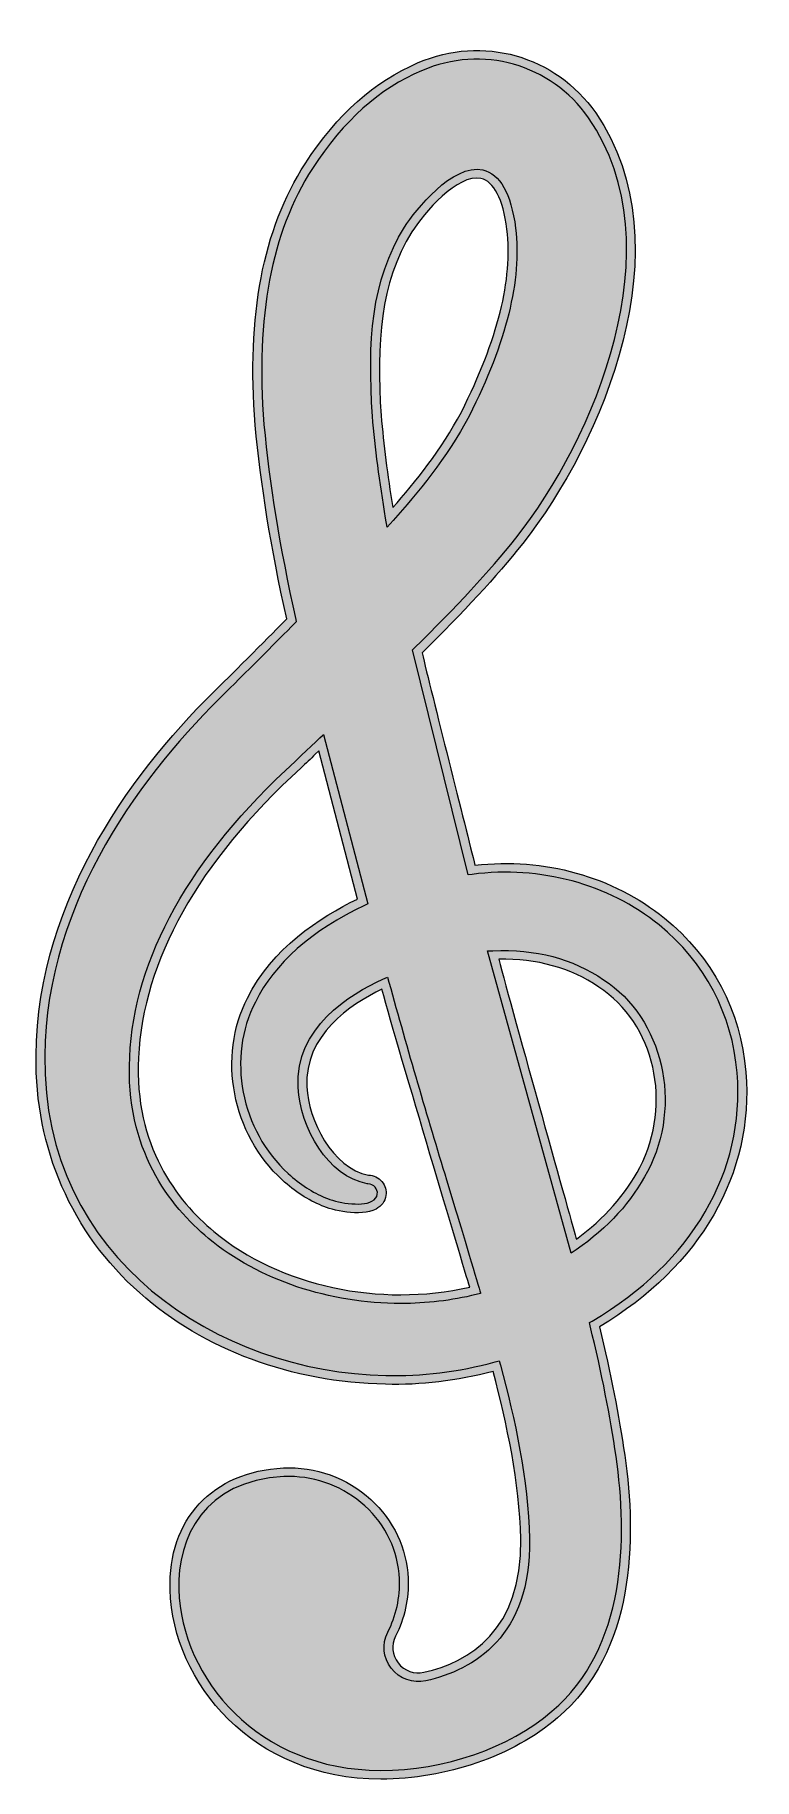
# Model space of a CAD drawing. Header units: inches. Extents: x 1.11 to 3.16, y -4.44 to 0.54.
import ezdxf

# ---------------------------------------------------------------- set-up
doc = ezdxf.new("R2010")
doc.units = ezdxf.units.IN
doc.header["$MEASUREMENT"] = 0
doc.layers.add('Design', color=7, linetype='Continuous', lineweight=0)

msp = doc.modelspace()

# ---------------------------------------------------------------- hatches: boundary and pattern name
at = {"layer": 'Design', "true_color": 0xf8e0c5, "transparency": 33554687}
h = msp.add_hatch(color=254, dxfattribs=at)
h.dxf.hatch_style = 2
edge = h.paths.add_edge_path()
edge.add_spline(control_points=[(3.1383, -2.4237), (3.1241, -2.2492), (3.0414, -2.0927), (2.9058, -1.9832), (2.7583, -1.8639), (2.5614, -1.809), (2.3638, -1.8318), (2.3395, -1.7333), (2.2388, -1.336), (2.2126, -1.2244), (2.3318, -1.1075), (2.4233, -1.0081), (2.5003, -0.9119), (2.7272, -0.6248), (2.9699, -0.0601), (2.709, 0.3193), (2.5943, 0.4833), (2.3855, 0.5424), (2.2015, 0.463), (2.0749, 0.409), (1.9721, 0.3171), (1.8779, 0.1739), (1.7572, -0.0147), (1.7106, -0.2591), (1.7355, -0.5735), (1.751, -0.7431), (1.7796, -0.9194), (1.8255, -1.1277), (1.8106, -1.1427), (1.6837, -1.2709), (1.6368, -1.3164), (1.3982, -1.5476), (1.1129, -1.9191), (1.1088, -2.3761), (1.1055, -2.6415), (1.2107, -2.8826), (1.4052, -3.0548), (1.5895, -3.2181), (1.8393, -3.3108), (2.1083, -3.3158), (2.2086, -3.3188), (2.3119, -3.3066), (2.4156, -3.2794), (2.4552, -3.4313), (2.4916, -3.5941), (2.4946, -3.7587), (2.4993, -4.0205), (2.3467, -4.1103), (2.2179, -4.1395), (2.19, -4.1459), (2.1618, -4.1355), (2.144, -4.1126), (2.1265, -4.09), (2.1237, -4.0616), (2.1365, -4.0366), (2.1626, -3.986), (2.1751, -3.9289), (2.1727, -3.8715), (2.1692, -3.7852), (2.1312, -3.7049), (2.0659, -3.6452), (1.9983, -3.5835), (1.9072, -3.5506), (1.816, -3.5552), (1.613, -3.5653), (1.4858, -3.7022), (1.4921, -3.9039), (1.5004, -4.1699), (1.7279, -4.445), (2.0942, -4.445), (2.2821, -4.445), (2.4712, -4.3796), (2.6, -4.27), (2.8217, -4.0825), (2.8267, -3.7579), (2.7919, -3.5186), (2.7757, -3.4057), (2.7521, -3.2857), (2.7197, -3.1519), (3.0092, -2.9784), (3.1619, -2.7134), (3.1383, -2.4237)], knot_values=[0, 0, 0, 0, 1, 1, 1, 2, 2, 2, 3, 3, 3, 4, 4, 4, 5, 5, 5, 6, 6, 6, 7, 7, 7, 8, 8, 8, 9, 9, 9, 10, 10, 10, 11, 11, 11, 12, 12, 12, 13, 13, 13, 14, 14, 14, 15, 15, 15, 16, 16, 16, 17, 17, 17, 18, 18, 18, 19, 19, 19, 20, 20, 20, 21, 21, 21, 22, 22, 22, 23, 23, 23, 24, 24, 24, 25, 25, 25, 26, 26, 26, 27, 27, 27, 27], degree=3, periodic=0)
edge = h.paths.add_edge_path()
edge.add_spline(control_points=[(2.8352, -2.6957), (2.7946, -2.7733), (2.7338, -2.8423), (2.6537, -2.9006), (2.6462, -2.8736), (2.4708, -2.2496), (2.4317, -2.1008), (2.5414, -2.0985), (2.6377, -2.1254), (2.7176, -2.1801), (2.8777, -2.2839), (2.9298, -2.5149), (2.8352, -2.6957)], knot_values=[0, 0, 0, 0, 1, 1, 1, 2, 2, 2, 3, 3, 3, 4, 4, 4, 4], degree=3, periodic=0)
edge = h.paths.add_edge_path()
edge.add_spline(control_points=[(1.6175, -2.8794), (1.5116, -2.7916), (1.3894, -2.6342), (1.4016, -2.3822), (1.4152, -2.1039), (1.5702, -1.8249), (1.8665, -1.5533), (1.8803, -1.5406), (1.8938, -1.5276), (1.9073, -1.5146), (1.9073, -1.5146), (1.9172, -1.505), (1.9172, -1.505), (1.9172, -1.505), (2.0279, -1.9285), (2.0279, -1.9285), (1.9203, -1.9804), (1.7819, -2.0708), (1.7135, -2.2118), (1.6267, -2.3783), (1.6694, -2.6018), (1.8128, -2.7316), (1.8487, -2.7649), (1.8871, -2.7898), (1.9263, -2.8054), (1.9535, -2.818), (2.0365, -2.8384), (2.0809, -2.8149), (2.0966, -2.8065), (2.1064, -2.7932), (2.1092, -2.7761), (2.1112, -2.7617), (2.1071, -2.7477), (2.0976, -2.7365), (2.0881, -2.7253), (2.0742, -2.7185), (2.0594, -2.7178), (1.9553, -2.6992), (1.8868, -2.5589), (1.8835, -2.4659), (1.8745, -2.3184), (2.0079, -2.2294), (2.0975, -2.1866), (2.1502, -2.3773), (2.328, -2.9679), (2.3487, -3.0382), (2.0911, -3.097), (1.8054, -3.0352), (1.6175, -2.8794)], knot_values=[0, 0, 0, 0, 1, 1, 1, 2, 2, 2, 3, 3, 3, 4, 4, 4, 5, 5, 5, 6, 6, 6, 7, 7, 7, 8, 8, 8, 9, 9, 9, 10, 10, 10, 11, 11, 11, 12, 12, 12, 13, 13, 13, 14, 14, 14, 15, 15, 15, 16, 16, 16, 16], degree=3, periodic=0)
edge = h.paths.add_edge_path()
edge.add_spline(control_points=[(2.1837, -0.0206), (2.2176, 0.0332), (2.3141, 0.1463), (2.381, 0.1317), (2.4179, 0.1237), (2.4436, 0.0734), (2.4553, -0.0135), (2.4721, -0.1573), (2.4294, -0.3284), (2.3248, -0.5362), (2.2682, -0.6434), (2.1925, -0.737), (2.1288, -0.8094), (2.1137, -0.7157), (2.1027, -0.6292), (2.0954, -0.546), (2.082, -0.3379), (2.0919, -0.169), (2.1837, -0.0206)], knot_values=[0, 0, 0, 0, 1, 1, 1, 2, 2, 2, 3, 3, 3, 4, 4, 4, 5, 5, 5, 6, 6, 6, 6], degree=3, periodic=0)
at = {"layer": 'Design', "true_color": 0x333333, "transparency": 33554687}
h = msp.add_hatch(color=250, dxfattribs=at)
h.dxf.hatch_style = 2
edge = h.paths.add_edge_path()
edge.add_spline(control_points=[(2.699, -3.1351), (2.699, -3.1351), (2.691, -3.1398), (2.691, -3.1398), (2.691, -3.1398), (2.6932, -3.1489), (2.6932, -3.1489), (2.7266, -3.2855), (2.7507, -3.4076), (2.7671, -3.5222), (2.8011, -3.7552), (2.7968, -4.0708), (2.5838, -4.251), (2.4594, -4.3568), (2.2764, -4.42), (2.0942, -4.42), (1.7431, -4.42), (1.5251, -4.1572), (1.5171, -3.9031), (1.5125, -3.7544), (1.5889, -3.5915), (1.8172, -3.5801), (1.8224, -3.5799), (1.8276, -3.5798), (1.8327, -3.5798), (1.912, -3.5798), (1.9901, -3.6099), (2.049, -3.6637), (2.1094, -3.7188), (2.1445, -3.793), (2.1478, -3.8725), (2.15, -3.9256), (2.1384, -3.9784), (2.1143, -4.0252), (2.0972, -4.0585), (2.101, -4.0978), (2.1243, -4.1279), (2.148, -4.1586), (2.186, -4.1724), (2.2234, -4.1639), (2.3613, -4.1326), (2.5246, -4.0368), (2.5195, -3.7582), (2.5164, -3.5866), (2.4779, -3.4178), (2.4366, -3.2609), (2.4366, -3.2609), (2.4334, -3.2486), (2.4334, -3.2486), (2.4334, -3.2486), (2.4213, -3.252), (2.4213, -3.252), (2.3158, -3.2808), (2.2108, -3.2939), (2.1089, -3.2908), (1.6308, -3.2819), (1.1265, -2.9584), (1.1338, -2.3764), (1.1378, -1.9279), (1.419, -1.5622), (1.6542, -1.3344), (1.7013, -1.2887), (1.8528, -1.1356), (1.8528, -1.1356), (1.8528, -1.1356), (1.8514, -1.1289), (1.8514, -1.1289), (1.8049, -0.9188), (1.7759, -0.7415), (1.7604, -0.5714), (1.736, -0.2628), (1.7813, -0.0234), (1.8989, 0.1603), (1.9901, 0.2991), (2.0894, 0.388), (2.2113, 0.44), (2.3845, 0.5147), (2.5807, 0.4592), (2.6885, 0.3051), (2.9417, -0.0631), (2.703, -0.6152), (2.4808, -0.8963), (2.4034, -0.993), (2.311, -1.0931), (2.1901, -1.2114), (2.1901, -1.2114), (2.1851, -1.2164), (2.1851, -1.2164), (2.1851, -1.2164), (2.3448, -1.8593), (2.3448, -1.8593), (2.3448, -1.8593), (2.3559, -1.8579), (2.3559, -1.8579), (2.5504, -1.8327), (2.7451, -1.8854), (2.8901, -2.0026), (3.0203, -2.1078), (3.0996, -2.2581), (3.1134, -2.4258), (3.1361, -2.7082), (2.9851, -2.9667), (2.699, -3.1351)], knot_values=[0, 0, 0, 0, 1, 1, 1, 2, 2, 2, 3, 3, 3, 4, 4, 4, 5, 5, 5, 6, 6, 6, 7, 7, 7, 8, 8, 8, 9, 9, 9, 10, 10, 10, 11, 11, 11, 12, 12, 12, 13, 13, 13, 14, 14, 14, 15, 15, 15, 16, 16, 16, 17, 17, 17, 18, 18, 18, 19, 19, 19, 20, 20, 20, 21, 21, 21, 22, 22, 22, 23, 23, 23, 24, 24, 24, 25, 25, 25, 26, 26, 26, 27, 27, 27, 28, 28, 28, 29, 29, 29, 30, 30, 30, 31, 31, 31, 32, 32, 32, 33, 33, 33, 34, 34, 34, 34], degree=3, periodic=0)
edge = h.paths.add_edge_path()
edge.add_spline(control_points=[(3.1383, -2.4237), (3.1241, -2.2492), (3.0414, -2.0927), (2.9058, -1.9832), (2.7583, -1.8639), (2.5614, -1.809), (2.3638, -1.8318), (2.3395, -1.7333), (2.2388, -1.336), (2.2126, -1.2244), (2.3318, -1.1075), (2.4233, -1.0081), (2.5003, -0.9119), (2.7272, -0.6248), (2.9699, -0.0601), (2.709, 0.3193), (2.5943, 0.4833), (2.3855, 0.5424), (2.2015, 0.463), (2.0749, 0.409), (1.9721, 0.3171), (1.8779, 0.1739), (1.7572, -0.0147), (1.7106, -0.2591), (1.7355, -0.5735), (1.751, -0.7431), (1.7796, -0.9194), (1.8255, -1.1277), (1.8106, -1.1427), (1.6837, -1.2709), (1.6368, -1.3164), (1.3982, -1.5476), (1.1129, -1.9191), (1.1088, -2.3761), (1.1055, -2.6415), (1.2107, -2.8826), (1.4052, -3.0548), (1.5895, -3.2181), (1.8393, -3.3108), (2.1083, -3.3158), (2.2086, -3.3188), (2.3119, -3.3066), (2.4156, -3.2794), (2.4552, -3.4313), (2.4916, -3.5941), (2.4946, -3.7587), (2.4993, -4.0205), (2.3467, -4.1103), (2.2179, -4.1395), (2.19, -4.1459), (2.1618, -4.1355), (2.144, -4.1126), (2.1265, -4.09), (2.1237, -4.0616), (2.1365, -4.0366), (2.1626, -3.986), (2.1751, -3.9289), (2.1727, -3.8715), (2.1692, -3.7852), (2.1312, -3.7049), (2.0659, -3.6452), (1.9983, -3.5835), (1.9072, -3.5506), (1.816, -3.5552), (1.613, -3.5653), (1.4858, -3.7022), (1.4921, -3.9039), (1.5004, -4.1699), (1.7279, -4.445), (2.0942, -4.445), (2.2821, -4.445), (2.4712, -4.3796), (2.6, -4.27), (2.8217, -4.0825), (2.8267, -3.7579), (2.7919, -3.5186), (2.7757, -3.4057), (2.7521, -3.2857), (2.7197, -3.1519), (3.0092, -2.9784), (3.1619, -2.7134), (3.1383, -2.4237)], knot_values=[0, 0, 0, 0, 1, 1, 1, 2, 2, 2, 3, 3, 3, 4, 4, 4, 5, 5, 5, 6, 6, 6, 7, 7, 7, 8, 8, 8, 9, 9, 9, 10, 10, 10, 11, 11, 11, 12, 12, 12, 13, 13, 13, 14, 14, 14, 15, 15, 15, 16, 16, 16, 17, 17, 17, 18, 18, 18, 19, 19, 19, 20, 20, 20, 21, 21, 21, 22, 22, 22, 23, 23, 23, 24, 24, 24, 25, 25, 25, 26, 26, 26, 27, 27, 27, 27], degree=3, periodic=0)
edge = h.paths.add_edge_path()
edge.add_spline(control_points=[(2.8352, -2.6957), (2.7946, -2.7733), (2.7338, -2.8423), (2.6537, -2.9006), (2.6462, -2.8736), (2.4708, -2.2496), (2.4317, -2.1008), (2.5414, -2.0985), (2.6377, -2.1254), (2.7176, -2.1801), (2.8777, -2.2839), (2.9298, -2.5149), (2.8352, -2.6957)], knot_values=[0, 0, 0, 0, 1, 1, 1, 2, 2, 2, 3, 3, 3, 4, 4, 4, 4], degree=3, periodic=0)
edge = h.paths.add_edge_path()
edge.add_spline(control_points=[(2.7315, -2.1593), (2.6435, -2.099), (2.5371, -2.0711), (2.4151, -2.0763), (2.4151, -2.0763), (2.3997, -2.077), (2.3997, -2.077), (2.3997, -2.077), (2.6391, -2.9414), (2.6391, -2.9414), (2.6391, -2.9414), (2.6536, -2.9314), (2.6536, -2.9314), (2.7442, -2.8686), (2.8127, -2.7933), (2.8573, -2.7073), (2.9584, -2.5157), (2.9018, -2.2698), (2.7315, -2.1593)], knot_values=[0, 0, 0, 0, 1, 1, 1, 2, 2, 2, 3, 3, 3, 4, 4, 4, 5, 5, 5, 6, 6, 6, 6], degree=3, periodic=0)
edge = h.paths.add_edge_path()
edge.add_spline(control_points=[(1.6175, -2.8794), (1.5116, -2.7916), (1.3894, -2.6342), (1.4016, -2.3822), (1.4152, -2.1039), (1.5702, -1.8249), (1.8665, -1.5533), (1.8803, -1.5406), (1.8938, -1.5276), (1.9073, -1.5146), (1.9073, -1.5146), (1.9172, -1.505), (1.9172, -1.505), (1.9172, -1.505), (2.0279, -1.9285), (2.0279, -1.9285), (1.9203, -1.9804), (1.7819, -2.0708), (1.7135, -2.2118), (1.6267, -2.3783), (1.6694, -2.6018), (1.8128, -2.7316), (1.8487, -2.7649), (1.8871, -2.7898), (1.9263, -2.8054), (1.9535, -2.818), (2.0365, -2.8384), (2.0809, -2.8149), (2.0966, -2.8065), (2.1064, -2.7932), (2.1092, -2.7761), (2.1112, -2.7617), (2.1071, -2.7477), (2.0976, -2.7365), (2.0881, -2.7253), (2.0742, -2.7185), (2.0594, -2.7178), (1.9553, -2.6992), (1.8868, -2.5589), (1.8835, -2.4659), (1.8745, -2.3184), (2.0079, -2.2294), (2.0975, -2.1866), (2.1502, -2.3773), (2.328, -2.9679), (2.3487, -3.0382), (2.0911, -3.097), (1.8054, -3.0352), (1.6175, -2.8794)], knot_values=[0, 0, 0, 0, 1, 1, 1, 2, 2, 2, 3, 3, 3, 4, 4, 4, 5, 5, 5, 6, 6, 6, 7, 7, 7, 8, 8, 8, 9, 9, 9, 10, 10, 10, 11, 11, 11, 12, 12, 12, 13, 13, 13, 14, 14, 14, 15, 15, 15, 16, 16, 16, 16], degree=3, periodic=0)
edge = h.paths.add_edge_path()
edge.add_spline(control_points=[(2.3093, -2.8196), (2.3093, -2.8196), (2.2827, -2.7316), (2.2827, -2.7316), (2.2271, -2.5515), (2.1716, -2.3611), (2.1177, -2.1658), (2.1177, -2.1658), (2.1138, -2.1517), (2.1138, -2.1517), (2.1138, -2.1517), (2.1005, -2.1577), (2.1005, -2.1577), (2.0057, -2.2004), (1.8482, -2.2975), (1.8585, -2.4671), (1.8626, -2.582), (1.9447, -2.7234), (2.0559, -2.7426), (2.0559, -2.7426), (2.0577, -2.7428), (2.0577, -2.7428), (2.0658, -2.743), (2.0734, -2.7466), (2.0786, -2.7527), (2.0833, -2.7583), (2.0854, -2.7654), (2.0845, -2.7724), (2.083, -2.7816), (2.0781, -2.7881), (2.0692, -2.7928), (2.0373, -2.8097), (1.9653, -2.7959), (1.9362, -2.7825), (1.8993, -2.7678), (1.8635, -2.7445), (1.8297, -2.7132), (1.6944, -2.5906), (1.654, -2.3801), (1.7358, -2.223), (1.7884, -2.1147), (1.8993, -2.0165), (2.0479, -1.9467), (2.0479, -1.9467), (2.0573, -1.9423), (2.0573, -1.9423), (2.0573, -1.9423), (1.9307, -1.4577), (1.9307, -1.4577), (1.9307, -1.4577), (1.8632, -1.5223), (1.8496, -1.5348), (1.5483, -1.8111), (1.3892, -2.0957), (1.3767, -2.3809), (1.3627, -2.6432), (1.4912, -2.8072), (1.6015, -2.8987), (1.7467, -3.0191), (1.9484, -3.085), (2.152, -3.085), (2.2243, -3.085), (2.2969, -3.0767), (2.3674, -3.0595), (2.3674, -3.0595), (2.38, -3.0564), (2.38, -3.0564), (2.38, -3.0564), (2.3316, -2.8932), (2.3093, -2.8196)], knot_values=[0, 0, 0, 0, 1, 1, 1, 2, 2, 2, 3, 3, 3, 4, 4, 4, 5, 5, 5, 6, 6, 6, 7, 7, 7, 8, 8, 8, 9, 9, 9, 10, 10, 10, 11, 11, 11, 12, 12, 12, 13, 13, 13, 14, 14, 14, 15, 15, 15, 16, 16, 16, 17, 17, 17, 18, 18, 18, 19, 19, 19, 20, 20, 20, 21, 21, 21, 22, 22, 22, 23, 23, 23, 23], degree=3, periodic=0)
edge = h.paths.add_edge_path()
edge.add_spline(control_points=[(2.1837, -0.0206), (2.2176, 0.0332), (2.3141, 0.1463), (2.381, 0.1317), (2.4179, 0.1237), (2.4436, 0.0734), (2.4553, -0.0135), (2.4721, -0.1573), (2.4294, -0.3284), (2.3248, -0.5362), (2.2682, -0.6434), (2.1925, -0.737), (2.1288, -0.8094), (2.1137, -0.7157), (2.1027, -0.6292), (2.0954, -0.546), (2.082, -0.3379), (2.0919, -0.169), (2.1837, -0.0206)], knot_values=[0, 0, 0, 0, 1, 1, 1, 2, 2, 2, 3, 3, 3, 4, 4, 4, 5, 5, 5, 6, 6, 6, 6], degree=3, periodic=0)
edge = h.paths.add_edge_path()
edge.add_spline(control_points=[(2.1084, -0.8395), (2.1084, -0.8395), (2.1127, -0.8652), (2.1127, -0.8652), (2.1127, -0.8652), (2.1301, -0.8457), (2.1301, -0.8457), (2.1978, -0.7698), (2.2837, -0.6674), (2.3471, -0.5477), (2.454, -0.3351), (2.4975, -0.1594), (2.4801, -0.0103), (2.4666, 0.0895), (2.4351, 0.1455), (2.3863, 0.1562), (2.2998, 0.1751), (2.1929, 0.0412), (2.1625, -0.0073), (2.0666, -0.1609), (2.0567, -0.3347), (2.0705, -0.5479), (2.0786, -0.6396), (2.091, -0.735), (2.1084, -0.8395)], knot_values=[0, 0, 0, 0, 1, 1, 1, 2, 2, 2, 3, 3, 3, 4, 4, 4, 5, 5, 5, 6, 6, 6, 7, 7, 7, 8, 8, 8, 8], degree=3, periodic=0)

# ---------------------------------------------------------------- linework, layer by layer
at = {"layer": 'Design'}
for points, knots in [([(3.1383, -2.4237), (3.1241, -2.2492), (3.0414, -2.0927), (2.9058, -1.9832), (2.7583, -1.8639), (2.5614, -1.809), (2.3638, -1.8318), (2.3395, -1.7333), (2.2388, -1.336), (2.2126, -1.2244), (2.3318, -1.1075), (2.4233, -1.0081), (2.5003, -0.9119), (2.7272, -0.6248), (2.9699, -0.0601), (2.709, 0.3193), (2.5943, 0.4833), (2.3855, 0.5424), (2.2015, 0.463), (2.0749, 0.409), (1.9721, 0.3171), (1.8779, 0.1739), (1.7572, -0.0147), (1.7106, -0.2591), (1.7355, -0.5735), (1.751, -0.7431), (1.7796, -0.9194), (1.8255, -1.1277), (1.8106, -1.1427), (1.6837, -1.2709), (1.6368, -1.3164), (1.3982, -1.5476), (1.1129, -1.9191), (1.1088, -2.3761), (1.1055, -2.6415), (1.2107, -2.8826), (1.4052, -3.0548), (1.5895, -3.2181), (1.8393, -3.3108), (2.1083, -3.3158), (2.2086, -3.3188), (2.3119, -3.3066), (2.4156, -3.2794), (2.4552, -3.4313), (2.4916, -3.5941), (2.4946, -3.7587), (2.4993, -4.0205), (2.3467, -4.1103), (2.2179, -4.1395), (2.19, -4.1459), (2.1618, -4.1355), (2.144, -4.1126), (2.1265, -4.09), (2.1237, -4.0616), (2.1365, -4.0366), (2.1626, -3.986), (2.1751, -3.9289), (2.1727, -3.8715), (2.1692, -3.7852), (2.1312, -3.7049), (2.0659, -3.6452), (1.9983, -3.5835), (1.9072, -3.5506), (1.816, -3.5552), (1.613, -3.5653), (1.4858, -3.7022), (1.4921, -3.9039), (1.5004, -4.1699), (1.7279, -4.445), (2.0942, -4.445), (2.2821, -4.445), (2.4712, -4.3796), (2.6, -4.27), (2.8217, -4.0825), (2.8267, -3.7579), (2.7919, -3.5186), (2.7757, -3.4057), (2.7521, -3.2857), (2.7197, -3.1519), (3.0092, -2.9784), (3.1619, -2.7134), (3.1383, -2.4237)], [0, 0, 0, 0, 1, 1, 1, 2, 2, 2, 3, 3, 3, 4, 4, 4, 5, 5, 5, 6, 6, 6, 7, 7, 7, 8, 8, 8, 9, 9, 9, 10, 10, 10, 11, 11, 11, 12, 12, 12, 13, 13, 13, 14, 14, 14, 15, 15, 15, 16, 16, 16, 17, 17, 17, 18, 18, 18, 19, 19, 19, 20, 20, 20, 21, 21, 21, 22, 22, 22, 23, 23, 23, 24, 24, 24, 25, 25, 25, 26, 26, 26, 27, 27, 27, 27]), ([(3.1383, -2.4237), (3.1241, -2.2492), (3.0414, -2.0927), (2.9058, -1.9832), (2.7583, -1.8639), (2.5614, -1.809), (2.3638, -1.8318), (2.3395, -1.7333), (2.2388, -1.336), (2.2126, -1.2244), (2.3318, -1.1075), (2.4233, -1.0081), (2.5003, -0.9119), (2.7272, -0.6248), (2.9699, -0.0601), (2.709, 0.3193), (2.5943, 0.4833), (2.3855, 0.5424), (2.2015, 0.463), (2.0749, 0.409), (1.9721, 0.3171), (1.8779, 0.1739), (1.7572, -0.0147), (1.7106, -0.2591), (1.7355, -0.5735), (1.751, -0.7431), (1.7796, -0.9194), (1.8255, -1.1277), (1.8106, -1.1427), (1.6837, -1.2709), (1.6368, -1.3164), (1.3982, -1.5476), (1.1129, -1.9191), (1.1088, -2.3761), (1.1055, -2.6415), (1.2107, -2.8826), (1.4052, -3.0548), (1.5895, -3.2181), (1.8393, -3.3108), (2.1083, -3.3158), (2.2086, -3.3188), (2.3119, -3.3066), (2.4156, -3.2794), (2.4552, -3.4313), (2.4916, -3.5941), (2.4946, -3.7587), (2.4993, -4.0205), (2.3467, -4.1103), (2.2179, -4.1395), (2.19, -4.1459), (2.1618, -4.1355), (2.144, -4.1126), (2.1265, -4.09), (2.1237, -4.0616), (2.1365, -4.0366), (2.1626, -3.986), (2.1751, -3.9289), (2.1727, -3.8715), (2.1692, -3.7852), (2.1312, -3.7049), (2.0659, -3.6452), (1.9983, -3.5835), (1.9072, -3.5506), (1.816, -3.5552), (1.613, -3.5653), (1.4858, -3.7022), (1.4921, -3.9039), (1.5004, -4.1699), (1.7279, -4.445), (2.0942, -4.445), (2.2821, -4.445), (2.4712, -4.3796), (2.6, -4.27), (2.8217, -4.0825), (2.8267, -3.7579), (2.7919, -3.5186), (2.7757, -3.4057), (2.7521, -3.2857), (2.7197, -3.1519), (3.0092, -2.9784), (3.1619, -2.7134), (3.1383, -2.4237)], [0, 0, 0, 0, 1, 1, 1, 2, 2, 2, 3, 3, 3, 4, 4, 4, 5, 5, 5, 6, 6, 6, 7, 7, 7, 8, 8, 8, 9, 9, 9, 10, 10, 10, 11, 11, 11, 12, 12, 12, 13, 13, 13, 14, 14, 14, 15, 15, 15, 16, 16, 16, 17, 17, 17, 18, 18, 18, 19, 19, 19, 20, 20, 20, 21, 21, 21, 22, 22, 22, 23, 23, 23, 24, 24, 24, 25, 25, 25, 26, 26, 26, 27, 27, 27, 27]), ([(2.699, -3.1351), (2.699, -3.1351), (2.691, -3.1398), (2.691, -3.1398), (2.691, -3.1398), (2.6932, -3.1489), (2.6932, -3.1489), (2.7266, -3.2855), (2.7507, -3.4076), (2.7671, -3.5222), (2.8011, -3.7552), (2.7968, -4.0708), (2.5838, -4.251), (2.4594, -4.3568), (2.2764, -4.42), (2.0942, -4.42), (1.7431, -4.42), (1.5251, -4.1572), (1.5171, -3.9031), (1.5125, -3.7544), (1.5889, -3.5915), (1.8172, -3.5801), (1.8224, -3.5799), (1.8276, -3.5798), (1.8327, -3.5798), (1.912, -3.5798), (1.9901, -3.6099), (2.049, -3.6637), (2.1094, -3.7188), (2.1445, -3.793), (2.1478, -3.8725), (2.15, -3.9256), (2.1384, -3.9784), (2.1143, -4.0252), (2.0972, -4.0585), (2.101, -4.0978), (2.1243, -4.1279), (2.148, -4.1586), (2.186, -4.1724), (2.2234, -4.1639), (2.3613, -4.1326), (2.5246, -4.0368), (2.5195, -3.7582), (2.5164, -3.5866), (2.4779, -3.4178), (2.4366, -3.2609), (2.4366, -3.2609), (2.4334, -3.2486), (2.4334, -3.2486), (2.4334, -3.2486), (2.4213, -3.252), (2.4213, -3.252), (2.3158, -3.2808), (2.2108, -3.2939), (2.1089, -3.2908), (1.6308, -3.2819), (1.1265, -2.9584), (1.1338, -2.3764), (1.1378, -1.9279), (1.419, -1.5622), (1.6542, -1.3344), (1.7013, -1.2887), (1.8528, -1.1356), (1.8528, -1.1356), (1.8528, -1.1356), (1.8514, -1.1289), (1.8514, -1.1289), (1.8049, -0.9188), (1.7759, -0.7415), (1.7604, -0.5714), (1.736, -0.2628), (1.7813, -0.0234), (1.8989, 0.1603), (1.9901, 0.2991), (2.0894, 0.388), (2.2113, 0.44), (2.3845, 0.5147), (2.5807, 0.4592), (2.6885, 0.3051), (2.9417, -0.0631), (2.703, -0.6152), (2.4808, -0.8963), (2.4034, -0.993), (2.311, -1.0931), (2.1901, -1.2114), (2.1901, -1.2114), (2.1851, -1.2164), (2.1851, -1.2164), (2.1851, -1.2164), (2.3448, -1.8593), (2.3448, -1.8593), (2.3448, -1.8593), (2.3559, -1.8579), (2.3559, -1.8579), (2.5504, -1.8327), (2.7451, -1.8854), (2.8901, -2.0026), (3.0203, -2.1078), (3.0996, -2.2581), (3.1134, -2.4258), (3.1361, -2.7082), (2.9851, -2.9667), (2.699, -3.1351)], [0, 0, 0, 0, 1, 1, 1, 2, 2, 2, 3, 3, 3, 4, 4, 4, 5, 5, 5, 6, 6, 6, 7, 7, 7, 8, 8, 8, 9, 9, 9, 10, 10, 10, 11, 11, 11, 12, 12, 12, 13, 13, 13, 14, 14, 14, 15, 15, 15, 16, 16, 16, 17, 17, 17, 18, 18, 18, 19, 19, 19, 20, 20, 20, 21, 21, 21, 22, 22, 22, 23, 23, 23, 24, 24, 24, 25, 25, 25, 26, 26, 26, 27, 27, 27, 28, 28, 28, 29, 29, 29, 30, 30, 30, 31, 31, 31, 32, 32, 32, 33, 33, 33, 34, 34, 34, 34]), ([(2.1084, -0.8395), (2.1084, -0.8395), (2.1127, -0.8652), (2.1127, -0.8652), (2.1127, -0.8652), (2.1301, -0.8457), (2.1301, -0.8457), (2.1978, -0.7698), (2.2837, -0.6674), (2.3471, -0.5477), (2.454, -0.3351), (2.4975, -0.1594), (2.4801, -0.0103), (2.4666, 0.0895), (2.4351, 0.1455), (2.3863, 0.1562), (2.2998, 0.1751), (2.1929, 0.0412), (2.1625, -0.0073), (2.0666, -0.1609), (2.0567, -0.3347), (2.0705, -0.5479), (2.0786, -0.6396), (2.091, -0.735), (2.1084, -0.8395)], [0, 0, 0, 0, 1, 1, 1, 2, 2, 2, 3, 3, 3, 4, 4, 4, 5, 5, 5, 6, 6, 6, 7, 7, 7, 8, 8, 8, 8]), ([(2.1837, -0.0206), (2.2176, 0.0332), (2.3141, 0.1463), (2.381, 0.1317), (2.4179, 0.1237), (2.4436, 0.0734), (2.4553, -0.0135), (2.4721, -0.1573), (2.4294, -0.3284), (2.3248, -0.5362), (2.2682, -0.6434), (2.1925, -0.737), (2.1288, -0.8094), (2.1137, -0.7157), (2.1027, -0.6292), (2.0954, -0.546), (2.082, -0.3379), (2.0919, -0.169), (2.1837, -0.0206)], [0, 0, 0, 0, 1, 1, 1, 2, 2, 2, 3, 3, 3, 4, 4, 4, 5, 5, 5, 6, 6, 6, 6]), ([(2.1837, -0.0206), (2.2176, 0.0332), (2.3141, 0.1463), (2.381, 0.1317), (2.4179, 0.1237), (2.4436, 0.0734), (2.4553, -0.0135), (2.4721, -0.1573), (2.4294, -0.3284), (2.3248, -0.5362), (2.2682, -0.6434), (2.1925, -0.737), (2.1288, -0.8094), (2.1137, -0.7157), (2.1027, -0.6292), (2.0954, -0.546), (2.082, -0.3379), (2.0919, -0.169), (2.1837, -0.0206)], [0, 0, 0, 0, 1, 1, 1, 2, 2, 2, 3, 3, 3, 4, 4, 4, 5, 5, 5, 6, 6, 6, 6]), ([(2.3093, -2.8196), (2.3093, -2.8196), (2.2827, -2.7316), (2.2827, -2.7316), (2.2271, -2.5515), (2.1716, -2.3611), (2.1177, -2.1658), (2.1177, -2.1658), (2.1138, -2.1517), (2.1138, -2.1517), (2.1138, -2.1517), (2.1005, -2.1577), (2.1005, -2.1577), (2.0057, -2.2004), (1.8482, -2.2975), (1.8585, -2.4671), (1.8626, -2.582), (1.9447, -2.7234), (2.0559, -2.7426), (2.0559, -2.7426), (2.0577, -2.7428), (2.0577, -2.7428), (2.0658, -2.743), (2.0734, -2.7466), (2.0786, -2.7527), (2.0833, -2.7583), (2.0854, -2.7654), (2.0845, -2.7724), (2.083, -2.7816), (2.0781, -2.7881), (2.0692, -2.7928), (2.0373, -2.8097), (1.9653, -2.7959), (1.9362, -2.7825), (1.8993, -2.7678), (1.8635, -2.7445), (1.8297, -2.7132), (1.6944, -2.5906), (1.654, -2.3801), (1.7358, -2.223), (1.7884, -2.1147), (1.8993, -2.0165), (2.0479, -1.9467), (2.0479, -1.9467), (2.0573, -1.9423), (2.0573, -1.9423), (2.0573, -1.9423), (1.9307, -1.4577), (1.9307, -1.4577), (1.9307, -1.4577), (1.8632, -1.5223), (1.8496, -1.5348), (1.5483, -1.8111), (1.3892, -2.0957), (1.3767, -2.3809), (1.3627, -2.6432), (1.4912, -2.8072), (1.6015, -2.8987), (1.7467, -3.0191), (1.9484, -3.085), (2.152, -3.085), (2.2243, -3.085), (2.2969, -3.0767), (2.3674, -3.0595), (2.3674, -3.0595), (2.38, -3.0564), (2.38, -3.0564), (2.38, -3.0564), (2.3316, -2.8932), (2.3093, -2.8196)], [0, 0, 0, 0, 1, 1, 1, 2, 2, 2, 3, 3, 3, 4, 4, 4, 5, 5, 5, 6, 6, 6, 7, 7, 7, 8, 8, 8, 9, 9, 9, 10, 10, 10, 11, 11, 11, 12, 12, 12, 13, 13, 13, 14, 14, 14, 15, 15, 15, 16, 16, 16, 17, 17, 17, 18, 18, 18, 19, 19, 19, 20, 20, 20, 21, 21, 21, 22, 22, 22, 23, 23, 23, 23]), ([(1.6175, -2.8794), (1.5116, -2.7916), (1.3894, -2.6342), (1.4016, -2.3822), (1.4152, -2.1039), (1.5702, -1.8249), (1.8665, -1.5533), (1.8803, -1.5406), (1.8938, -1.5276), (1.9073, -1.5146), (1.9073, -1.5146), (1.9172, -1.505), (1.9172, -1.505), (1.9172, -1.505), (2.0279, -1.9285), (2.0279, -1.9285), (1.9203, -1.9804), (1.7819, -2.0708), (1.7135, -2.2118), (1.6267, -2.3783), (1.6694, -2.6018), (1.8128, -2.7316), (1.8487, -2.7649), (1.8871, -2.7898), (1.9263, -2.8054), (1.9535, -2.818), (2.0365, -2.8384), (2.0809, -2.8149), (2.0966, -2.8065), (2.1064, -2.7932), (2.1092, -2.7761), (2.1112, -2.7617), (2.1071, -2.7477), (2.0976, -2.7365), (2.0881, -2.7253), (2.0742, -2.7185), (2.0594, -2.7178), (1.9553, -2.6992), (1.8868, -2.5589), (1.8835, -2.4659), (1.8745, -2.3184), (2.0079, -2.2294), (2.0975, -2.1866), (2.1502, -2.3773), (2.328, -2.9679), (2.3487, -3.0382), (2.0911, -3.097), (1.8054, -3.0352), (1.6175, -2.8794)], [0, 0, 0, 0, 1, 1, 1, 2, 2, 2, 3, 3, 3, 4, 4, 4, 5, 5, 5, 6, 6, 6, 7, 7, 7, 8, 8, 8, 9, 9, 9, 10, 10, 10, 11, 11, 11, 12, 12, 12, 13, 13, 13, 14, 14, 14, 15, 15, 15, 16, 16, 16, 16]), ([(1.6175, -2.8794), (1.5116, -2.7916), (1.3894, -2.6342), (1.4016, -2.3822), (1.4152, -2.1039), (1.5702, -1.8249), (1.8665, -1.5533), (1.8803, -1.5406), (1.8938, -1.5276), (1.9073, -1.5146), (1.9073, -1.5146), (1.9172, -1.505), (1.9172, -1.505), (1.9172, -1.505), (2.0279, -1.9285), (2.0279, -1.9285), (1.9203, -1.9804), (1.7819, -2.0708), (1.7135, -2.2118), (1.6267, -2.3783), (1.6694, -2.6018), (1.8128, -2.7316), (1.8487, -2.7649), (1.8871, -2.7898), (1.9263, -2.8054), (1.9535, -2.818), (2.0365, -2.8384), (2.0809, -2.8149), (2.0966, -2.8065), (2.1064, -2.7932), (2.1092, -2.7761), (2.1112, -2.7617), (2.1071, -2.7477), (2.0976, -2.7365), (2.0881, -2.7253), (2.0742, -2.7185), (2.0594, -2.7178), (1.9553, -2.6992), (1.8868, -2.5589), (1.8835, -2.4659), (1.8745, -2.3184), (2.0079, -2.2294), (2.0975, -2.1866), (2.1502, -2.3773), (2.328, -2.9679), (2.3487, -3.0382), (2.0911, -3.097), (1.8054, -3.0352), (1.6175, -2.8794)], [0, 0, 0, 0, 1, 1, 1, 2, 2, 2, 3, 3, 3, 4, 4, 4, 5, 5, 5, 6, 6, 6, 7, 7, 7, 8, 8, 8, 9, 9, 9, 10, 10, 10, 11, 11, 11, 12, 12, 12, 13, 13, 13, 14, 14, 14, 15, 15, 15, 16, 16, 16, 16]), ([(2.7315, -2.1593), (2.6435, -2.099), (2.5371, -2.0711), (2.4151, -2.0763), (2.4151, -2.0763), (2.3997, -2.077), (2.3997, -2.077), (2.3997, -2.077), (2.6391, -2.9414), (2.6391, -2.9414), (2.6391, -2.9414), (2.6536, -2.9314), (2.6536, -2.9314), (2.7442, -2.8686), (2.8127, -2.7933), (2.8573, -2.7073), (2.9584, -2.5157), (2.9018, -2.2698), (2.7315, -2.1593)], [0, 0, 0, 0, 1, 1, 1, 2, 2, 2, 3, 3, 3, 4, 4, 4, 5, 5, 5, 6, 6, 6, 6]), ([(2.8352, -2.6957), (2.7946, -2.7733), (2.7338, -2.8423), (2.6537, -2.9006), (2.6462, -2.8736), (2.4708, -2.2496), (2.4317, -2.1008), (2.5414, -2.0985), (2.6377, -2.1254), (2.7176, -2.1801), (2.8777, -2.2839), (2.9298, -2.5149), (2.8352, -2.6957)], [0, 0, 0, 0, 1, 1, 1, 2, 2, 2, 3, 3, 3, 4, 4, 4, 4]), ([(2.8352, -2.6957), (2.7946, -2.7733), (2.7338, -2.8423), (2.6537, -2.9006), (2.6462, -2.8736), (2.4708, -2.2496), (2.4317, -2.1008), (2.5414, -2.0985), (2.6377, -2.1254), (2.7176, -2.1801), (2.8777, -2.2839), (2.9298, -2.5149), (2.8352, -2.6957)], [0, 0, 0, 0, 1, 1, 1, 2, 2, 2, 3, 3, 3, 4, 4, 4, 4])]:
    msp.add_open_spline(points, degree=3, knots=knots, dxfattribs=at)

doc.saveas('drawing.dxf')
